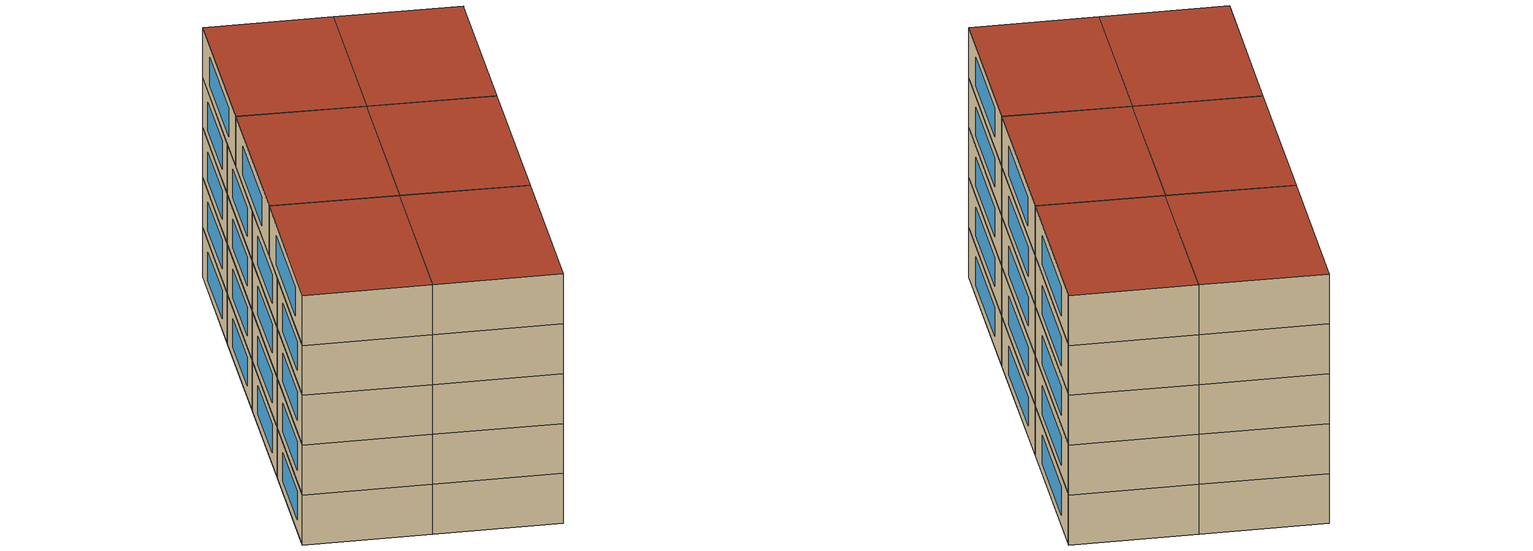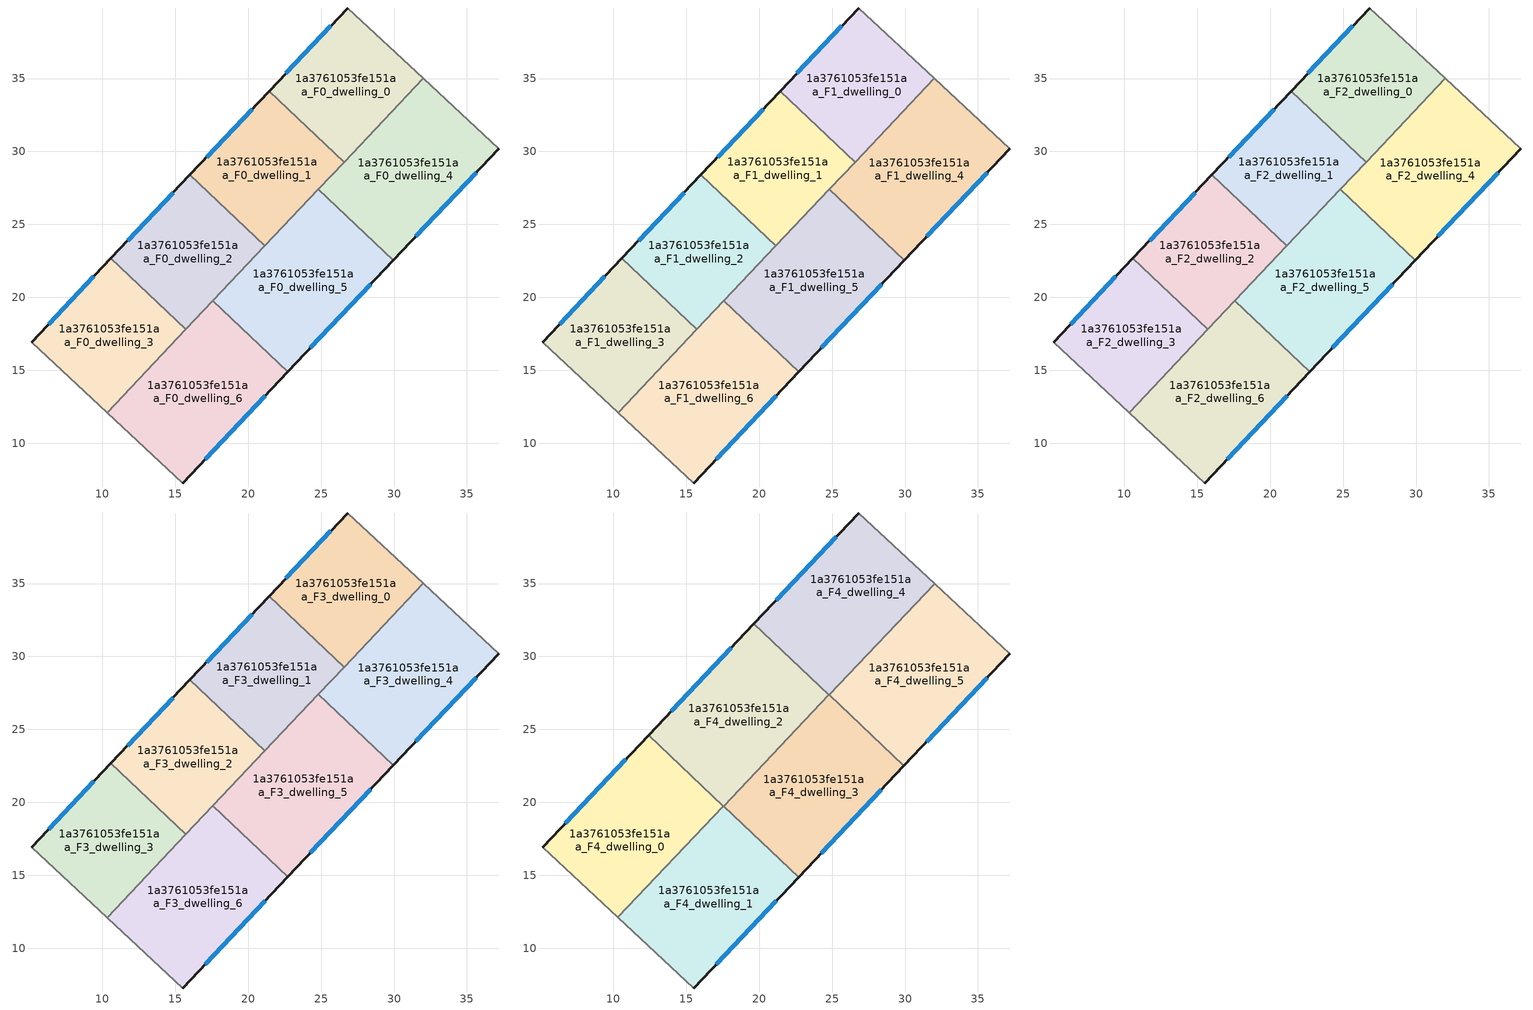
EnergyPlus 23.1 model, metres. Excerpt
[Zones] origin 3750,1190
1a3761053fe151aa_F0_dwelling_0
 floor ground (EU_floor_Construction): 32.01,35.02 26.57,29.26 21.43,34.12 26.83,39.83 z0
 wall outside (EU_wall_Construction): 26.83,39.83 21.43,34.12 z0:3
 wall adiabatic (EU_wall_Construction): 32.01,35.02 26.83,39.83 z0:3
 wall to 1a3761053fe151aa_F0_dwelling_1 (EU_wall_Construction): 21.43,34.12 26.57,29.26 z0:3
 wall to 1a3761053fe151aa_F0_dwelling_4 (EU_wall_Construction): 26.57,29.26 32.01,35.02 z0:3
 window (EU_Window_Construction): 25.68,38.61 22.59,35.35 z0.64:2.36
1a3761053fe151aa_F0_dwelling_1
 floor ground (EU_floor_Construction): 26.57,29.26 21.15,23.53 16.01,28.39 21.43,34.12 z0
 wall outside (EU_wall_Construction): 21.43,34.12 16.01,28.39 z0:3
 wall to 1a3761053fe151aa_F0_dwelling_2 (EU_wall_Construction): 16.01,28.39 21.15,23.53 z0:3
 wall to 1a3761053fe151aa_F0_dwelling_5 (EU_wall_Construction): 21.15,23.53 24.81,27.4 z0:3
 wall to 1a3761053fe151aa_F0_dwelling_4 (EU_wall_Construction): 24.81,27.4 26.57,29.26 z0:3
 window (EU_Window_Construction): 20.27,32.9 17.17,29.62 z0.64:2.36
1a3761053fe151aa_F0_dwelling_2
 floor ground (EU_floor_Construction): 21.15,23.53 15.74,17.8 10.59,22.67 16.01,28.39 z0
 wall outside (EU_wall_Construction): 16.01,28.39 10.59,22.67 z0:3
 wall to 1a3761053fe151aa_F0_dwelling_3 (EU_wall_Construction): 10.59,22.67 15.74,17.8 z0:3
 wall to 1a3761053fe151aa_F0_dwelling_6 (EU_wall_Construction): 15.74,17.8 17.58,19.76 z0:3
 wall to 1a3761053fe151aa_F0_dwelling_5 (EU_wall_Construction): 17.58,19.76 21.15,23.53 z0:3
 window (EU_Window_Construction): 14.85,27.17 11.75,23.89 z0.64:2.36
1a3761053fe151aa_F0_dwelling_3
 floor ground (EU_floor_Construction): 15.74,17.8 10.34,12.1 5.16,16.92 10.59,22.67 z0
 wall outside (EU_wall_Construction): 10.59,22.67 5.16,16.92 z0:3
 wall adiabatic (EU_wall_Construction): 5.16,16.92 10.34,12.1 z0:3
 wall to 1a3761053fe151aa_F0_dwelling_6 (EU_wall_Construction): 10.34,12.1 15.74,17.8 z0:3
 window (EU_Window_Construction): 9.43,21.43 6.32,18.15 z0.64:2.36
1a3761053fe151aa_F0_dwelling_4
 floor ground (EU_floor_Construction): 37.19,30.2 29.95,22.54 24.81,27.4 32.01,35.02 z0
 wall outside (EU_wall_Construction): 29.95,22.54 37.19,30.2 z0:3
 wall adiabatic (EU_wall_Construction): 37.19,30.2 32.01,35.02 z0:3
 wall to 1a3761053fe151aa_F0_dwelling_5 (EU_wall_Construction): 24.81,27.4 29.95,22.54 z0:3
 window (EU_Window_Construction): 31.5,24.18 35.64,28.55 z0.64:2.36
1a3761053fe151aa_F0_dwelling_5
 floor ground (EU_floor_Construction): 29.95,22.54 22.73,14.9 17.58,19.76 24.81,27.4 z0
 wall outside (EU_wall_Construction): 22.73,14.9 29.95,22.54 z0:3
 wall to 1a3761053fe151aa_F0_dwelling_6 (EU_wall_Construction): 17.58,19.76 22.73,14.9 z0:3
 window (EU_Window_Construction): 24.27,16.53 28.4,20.9 z0.64:2.36
1a3761053fe151aa_F0_dwelling_6
 floor ground (EU_floor_Construction): 22.73,14.9 15.52,7.28 10.34,12.1 17.58,19.76 z0
 wall outside (EU_wall_Construction): 15.52,7.28 22.73,14.9 z0:3
 wall adiabatic (EU_wall_Construction): 10.34,12.1 15.52,7.28 z0:3
 window (EU_Window_Construction): 17.07,8.91 21.18,13.26 z0.64:2.36
1a3761053fe151aa_F1_dwelling_0
 floor to 1a3761053fe151aa_F0_dwelling_0 (EU_floor_Construction): 32.01,35.02 26.57,29.26 21.43,34.12 26.83,39.83 z3
 wall outside (EU_wall_Construction): 26.83,39.83 21.43,34.12 z3:6
 wall adiabatic (EU_wall_Construction): 32.01,35.02 26.83,39.83 z3:6
 wall to 1a3761053fe151aa_F1_dwelling_1 (EU_wall_Construction): 21.43,34.12 26.57,29.26 z3:6
 wall to 1a3761053fe151aa_F1_dwelling_4 (EU_wall_Construction): 26.57,29.26 32.01,35.02 z3:6
 window (EU_Window_Construction): 25.68,38.61 22.59,35.35 z3.64:5.36
1a3761053fe151aa_F1_dwelling_1
 floor to 1a3761053fe151aa_F0_dwelling_1 (EU_floor_Construction): 26.57,29.26 21.15,23.53 16.01,28.39 21.43,34.12 z3
 wall outside (EU_wall_Construction): 21.43,34.12 16.01,28.39 z3:6
 wall to 1a3761053fe151aa_F1_dwelling_2 (EU_wall_Construction): 16.01,28.39 21.15,23.53 z3:6
 wall to 1a3761053fe151aa_F1_dwelling_5 (EU_wall_Construction): 21.15,23.53 24.81,27.4 z3:6
 wall to 1a3761053fe151aa_F1_dwelling_4 (EU_wall_Construction): 24.81,27.4 26.57,29.26 z3:6
 window (EU_Window_Construction): 20.27,32.9 17.17,29.62 z3.64:5.36
1a3761053fe151aa_F1_dwelling_2
 floor to 1a3761053fe151aa_F0_dwelling_2 (EU_floor_Construction): 21.15,23.53 15.74,17.8 10.59,22.67 16.01,28.39 z3
 wall outside (EU_wall_Construction): 16.01,28.39 10.59,22.67 z3:6
 wall to 1a3761053fe151aa_F1_dwelling_3 (EU_wall_Construction): 10.59,22.67 15.74,17.8 z3:6
 wall to 1a3761053fe151aa_F1_dwelling_6 (EU_wall_Construction): 15.74,17.8 17.58,19.76 z3:6
 wall to 1a3761053fe151aa_F1_dwelling_5 (EU_wall_Construction): 17.58,19.76 21.15,23.53 z3:6
 window (EU_Window_Construction): 14.85,27.17 11.75,23.89 z3.64:5.36
1a3761053fe151aa_F1_dwelling_3
 floor to 1a3761053fe151aa_F0_dwelling_3 (EU_floor_Construction): 15.74,17.8 10.34,12.1 5.16,16.92 10.59,22.67 z3
 wall outside (EU_wall_Construction): 10.59,22.67 5.16,16.92 z3:6
 wall adiabatic (EU_wall_Construction): 5.16,16.92 10.34,12.1 z3:6
 wall to 1a3761053fe151aa_F1_dwelling_6 (EU_wall_Construction): 10.34,12.1 15.74,17.8 z3:6
 window (EU_Window_Construction): 9.43,21.43 6.32,18.15 z3.64:5.36
1a3761053fe151aa_F1_dwelling_4
 floor to 1a3761053fe151aa_F0_dwelling_4 (EU_floor_Construction): 37.19,30.2 29.95,22.54 24.81,27.4 32.01,35.02 z3
 wall outside (EU_wall_Construction): 29.95,22.54 37.19,30.2 z3:6
 wall adiabatic (EU_wall_Construction): 37.19,30.2 32.01,35.02 z3:6
 wall to 1a3761053fe151aa_F1_dwelling_5 (EU_wall_Construction): 24.81,27.4 29.95,22.54 z3:6
 window (EU_Window_Construction): 31.5,24.18 35.64,28.55 z3.64:5.36
1a3761053fe151aa_F1_dwelling_5
 floor to 1a3761053fe151aa_F0_dwelling_5 (EU_floor_Construction): 29.95,22.54 22.73,14.9 17.58,19.76 24.81,27.4 z3
 wall outside (EU_wall_Construction): 22.73,14.9 29.95,22.54 z3:6
 wall to 1a3761053fe151aa_F1_dwelling_6 (EU_wall_Construction): 17.58,19.76 22.73,14.9 z3:6
 window (EU_Window_Construction): 24.27,16.53 28.4,20.9 z3.64:5.36
1a3761053fe151aa_F1_dwelling_6
 floor to 1a3761053fe151aa_F0_dwelling_6 (EU_floor_Construction): 22.73,14.9 15.52,7.28 10.34,12.1 17.58,19.76 z3
 wall outside (EU_wall_Construction): 15.52,7.28 22.73,14.9 z3:6
 wall adiabatic (EU_wall_Construction): 10.34,12.1 15.52,7.28 z3:6
 window (EU_Window_Construction): 17.07,8.91 21.18,13.26 z3.64:5.36
1a3761053fe151aa_F2_dwelling_0
 floor to 1a3761053fe151aa_F1_dwelling_0 (EU_floor_Construction): 32.01,35.02 26.57,29.26 21.43,34.12 26.83,39.83 z6
 wall outside (EU_wall_Construction): 26.83,39.83 21.43,34.12 z6:9
 wall adiabatic (EU_wall_Construction): 32.01,35.02 26.83,39.83 z6:9
 wall to 1a3761053fe151aa_F2_dwelling_1 (EU_wall_Construction): 21.43,34.12 26.57,29.26 z6:9
 wall to 1a3761053fe151aa_F2_dwelling_4 (EU_wall_Construction): 26.57,29.26 32.01,35.02 z6:9
 window (EU_Window_Construction): 25.68,38.61 22.59,35.35 z6.64:8.36
1a3761053fe151aa_F2_dwelling_1
 floor to 1a3761053fe151aa_F1_dwelling_1 (EU_floor_Construction): 26.57,29.26 21.15,23.53 16.01,28.39 21.43,34.12 z6
 wall outside (EU_wall_Construction): 21.43,34.12 16.01,28.39 z6:9
 wall to 1a3761053fe151aa_F2_dwelling_2 (EU_wall_Construction): 16.01,28.39 21.15,23.53 z6:9
 wall to 1a3761053fe151aa_F2_dwelling_5 (EU_wall_Construction): 21.15,23.53 24.81,27.4 z6:9
 wall to 1a3761053fe151aa_F2_dwelling_4 (EU_wall_Construction): 24.81,27.4 26.57,29.26 z6:9
 window (EU_Window_Construction): 20.27,32.9 17.17,29.62 z6.64:8.36
1a3761053fe151aa_F2_dwelling_2
 floor to 1a3761053fe151aa_F1_dwelling_2 (EU_floor_Construction): 21.15,23.53 15.74,17.8 10.59,22.67 16.01,28.39 z6
 wall outside (EU_wall_Construction): 16.01,28.39 10.59,22.67 z6:9
 wall to 1a3761053fe151aa_F2_dwelling_3 (EU_wall_Construction): 10.59,22.67 15.74,17.8 z6:9
 wall to 1a3761053fe151aa_F2_dwelling_6 (EU_wall_Construction): 15.74,17.8 17.58,19.76 z6:9
 wall to 1a3761053fe151aa_F2_dwelling_5 (EU_wall_Construction): 17.58,19.76 21.15,23.53 z6:9
 window (EU_Window_Construction): 14.85,27.17 11.75,23.89 z6.64:8.36
1a3761053fe151aa_F2_dwelling_3
 floor to 1a3761053fe151aa_F1_dwelling_3 (EU_floor_Construction): 15.74,17.8 10.34,12.1 5.16,16.92 10.59,22.67 z6
 wall outside (EU_wall_Construction): 10.59,22.67 5.16,16.92 z6:9
 wall adiabatic (EU_wall_Construction): 5.16,16.92 10.34,12.1 z6:9
 wall to 1a3761053fe151aa_F2_dwelling_6 (EU_wall_Construction): 10.34,12.1 15.74,17.8 z6:9
 window (EU_Window_Construction): 9.43,21.43 6.32,18.15 z6.64:8.36
1a3761053fe151aa_F2_dwelling_4
 floor to 1a3761053fe151aa_F1_dwelling_4 (EU_floor_Construction): 37.19,30.2 29.95,22.54 24.81,27.4 32.01,35.02 z6
 wall outside (EU_wall_Construction): 29.95,22.54 37.19,30.2 z6:9
 wall adiabatic (EU_wall_Construction): 37.19,30.2 32.01,35.02 z6:9
 wall to 1a3761053fe151aa_F2_dwelling_5 (EU_wall_Construction): 24.81,27.4 29.95,22.54 z6:9
 window (EU_Window_Construction): 31.5,24.18 35.64,28.55 z6.64:8.36
1a3761053fe151aa_F2_dwelling_5
 floor to 1a3761053fe151aa_F1_dwelling_5 (EU_floor_Construction): 29.95,22.54 22.73,14.9 17.58,19.76 24.81,27.4 z6
 wall outside (EU_wall_Construction): 22.73,14.9 29.95,22.54 z6:9
 wall to 1a3761053fe151aa_F2_dwelling_6 (EU_wall_Construction): 17.58,19.76 22.73,14.9 z6:9
 window (EU_Window_Construction): 24.27,16.53 28.4,20.9 z6.64:8.36
1a3761053fe151aa_F2_dwelling_6
 floor to 1a3761053fe151aa_F1_dwelling_6 (EU_floor_Construction): 22.73,14.9 15.52,7.28 10.34,12.1 17.58,19.76 z6
 wall outside (EU_wall_Construction): 15.52,7.28 22.73,14.9 z6:9
 wall adiabatic (EU_wall_Construction): 10.34,12.1 15.52,7.28 z6:9
 window (EU_Window_Construction): 17.07,8.91 21.18,13.26 z6.64:8.36
1a3761053fe151aa_F3_dwelling_0
 floor to 1a3761053fe151aa_F2_dwelling_0 (EU_floor_Construction): 32.01,35.02 26.57,29.26 21.43,34.12 26.83,39.83 z9
 wall outside (EU_wall_Construction): 26.83,39.83 21.43,34.12 z9:12
 wall adiabatic (EU_wall_Construction): 32.01,35.02 26.83,39.83 z9:12
 wall to 1a3761053fe151aa_F3_dwelling_1 (EU_wall_Construction): 21.43,34.12 26.57,29.26 z9:12
 wall to 1a3761053fe151aa_F3_dwelling_4 (EU_wall_Construction): 26.57,29.26 32.01,35.02 z9:12
 window (EU_Window_Construction): 25.68,38.61 22.59,35.35 z9.64:11.36
 ceiling adiabatic (EU_roof_Construction): 26.57,29.26 32.01,35.02 26.83,39.83 21.43,34.12 z12
1a3761053fe151aa_F3_dwelling_1
 floor to 1a3761053fe151aa_F2_dwelling_1 (EU_floor_Construction): 26.57,29.26 21.15,23.53 16.01,28.39 21.43,34.12 z9
 wall outside (EU_wall_Construction): 21.43,34.12 16.01,28.39 z9:12
 wall to 1a3761053fe151aa_F3_dwelling_2 (EU_wall_Construction): 16.01,28.39 21.15,23.53 z9:12
 wall to 1a3761053fe151aa_F3_dwelling_5 (EU_wall_Construction): 21.15,23.53 24.81,27.4 z9:12
 wall to 1a3761053fe151aa_F3_dwelling_4 (EU_wall_Construction): 24.81,27.4 26.57,29.26 z9:12
 window (EU_Window_Construction): 20.27,32.9 17.17,29.62 z9.64:11.36
 ceiling adiabatic (EU_roof_Construction): 21.15,23.53 24.79,27.38 19.65,32.24 16.01,28.39 z12
1a3761053fe151aa_F3_dwelling_2
 floor to 1a3761053fe151aa_F2_dwelling_2 (EU_floor_Construction): 21.15,23.53 15.74,17.8 10.59,22.67 16.01,28.39 z9
 wall outside (EU_wall_Construction): 16.01,28.39 10.59,22.67 z9:12
 wall to 1a3761053fe151aa_F3_dwelling_3 (EU_wall_Construction): 10.59,22.67 15.74,17.8 z9:12
 wall to 1a3761053fe151aa_F3_dwelling_6 (EU_wall_Construction): 15.74,17.8 17.58,19.76 z9:12
 wall to 1a3761053fe151aa_F3_dwelling_5 (EU_wall_Construction): 17.58,19.76 21.15,23.53 z9:12
 window (EU_Window_Construction): 14.85,27.17 11.75,23.89 z9.64:11.36
 ceiling adiabatic (EU_roof_Construction): 17.56,19.74 21.15,23.53 16.01,28.39 12.42,24.6 z12
1a3761053fe151aa_F3_dwelling_3
 floor to 1a3761053fe151aa_F2_dwelling_3 (EU_floor_Construction): 15.74,17.8 10.34,12.1 5.16,16.92 10.59,22.67 z9
 wall outside (EU_wall_Construction): 10.59,22.67 5.16,16.92 z9:12
 wall adiabatic (EU_wall_Construction): 5.16,16.92 10.34,12.1 z9:12
 wall to 1a3761053fe151aa_F3_dwelling_6 (EU_wall_Construction): 10.34,12.1 15.74,17.8 z9:12
 window (EU_Window_Construction): 9.43,21.43 6.32,18.15 z9.64:11.36
1a3761053fe151aa_F3_dwelling_4
 floor to 1a3761053fe151aa_F2_dwelling_4 (EU_floor_Construction): 37.19,30.2 29.95,22.54 24.81,27.4 32.01,35.02 z9
 wall outside (EU_wall_Construction): 29.95,22.54 37.19,30.2 z9:12
 wall adiabatic (EU_wall_Construction): 37.19,30.2 32.01,35.02 z9:12
 wall to 1a3761053fe151aa_F3_dwelling_5 (EU_wall_Construction): 24.81,27.4 29.95,22.54 z9:12
 window (EU_Window_Construction): 31.5,24.18 35.64,28.55 z9.64:11.36
1a3761053fe151aa_F3_dwelling_5
 floor to 1a3761053fe151aa_F2_dwelling_5 (EU_floor_Construction): 29.95,22.54 22.73,14.9 17.58,19.76 24.81,27.4 z9
 wall outside (EU_wall_Construction): 22.73,14.9 29.95,22.54 z9:12
 wall to 1a3761053fe151aa_F3_dwelling_6 (EU_wall_Construction): 17.58,19.76 22.73,14.9 z9:12
 window (EU_Window_Construction): 24.27,16.53 28.4,20.9 z9.64:11.36
1a3761053fe151aa_F3_dwelling_6
 floor to 1a3761053fe151aa_F2_dwelling_6 (EU_floor_Construction): 22.73,14.9 15.52,7.28 10.34,12.1 17.58,19.76 z9
 wall outside (EU_wall_Construction): 15.52,7.28 22.73,14.9 z9:12
 wall adiabatic (EU_wall_Construction): 10.34,12.1 15.52,7.28 z9:12
 window (EU_Window_Construction): 17.07,8.91 21.18,13.26 z9.64:11.36
 ceiling adiabatic (EU_roof_Construction): 15.52,7.28 22.73,14.9 22.71,14.87 17.56,19.74 10.34,12.1 z12
1a3761053fe151aa_F4_dwelling_0
 floor to 1a3761053fe151aa_F3_dwelling_3 (EU_floor_Construction): 15.72,17.82 10.33,12.11 5.16,16.92 10.59,22.67 z12
 floor to 1a3761053fe151aa_F3_dwelling_2 (EU_floor_Construction): 17.55,19.75 15.72,17.82 10.59,22.67 12.42,24.6 z12
 wall outside (EU_wall_Construction): 12.42,24.6 5.16,16.92 z12:15
 wall to 1a3761053fe151aa_F4_dwelling_1 (EU_wall_Construction): 10.33,12.11 17.55,19.75 z12:15
 wall adiabatic (EU_wall_Construction): 5.16,16.92 10.33,12.11 z12:15
 wall to 1a3761053fe151aa_F4_dwelling_2 (EU_wall_Construction): 17.55,19.75 12.42,24.6 z12:15
 window (EU_Window_Construction): 10.86,22.95 6.71,18.56 z12.64:14.36
 roof outside (EU_roof_Construction): 10.33,12.11 17.55,19.75 12.42,24.6 5.16,16.92 z15
1a3761053fe151aa_F4_dwelling_1
 floor adiabatic (EU_floor_Construction): 22.71,14.87 15.52,7.28 10.34,12.1 17.56,19.74 z12
 floor to 1a3761053fe151aa_F3_dwelling_3 (EU_floor_Construction): 15.74,17.8 10.34,12.1 10.33,12.11 15.72,17.82 z12
 floor to 1a3761053fe151aa_F3_dwelling_2 (EU_floor_Construction): 17.56,19.74 15.74,17.8 15.72,17.82 17.55,19.75 z12
 wall outside (EU_wall_Construction): 15.52,7.28 22.71,14.87 z12:15
 wall adiabatic (EU_wall_Construction): 10.33,12.11 15.52,7.28 z12:15
 wall to 1a3761053fe151aa_F4_dwelling_3 (EU_wall_Construction): 22.71,14.87 17.56,19.74 z12:15
 wall to 1a3761053fe151aa_F4_dwelling_2 (EU_wall_Construction): 17.56,19.74 17.55,19.75 z12:15
 window (EU_Window_Construction): 17.06,8.9 21.17,13.25 z12.64:14.36
 roof outside (EU_roof_Construction): 15.52,7.28 22.71,14.87 17.55,19.75 10.33,12.11 z15
1a3761053fe151aa_F4_dwelling_2
 floor adiabatic (EU_floor_Construction): 24.79,27.38 17.56,19.74 12.42,24.6 19.65,32.24 z12
 wall outside (EU_wall_Construction): 19.65,32.24 12.42,24.6 z12:15
 wall to 1a3761053fe151aa_F4_dwelling_3 (EU_wall_Construction): 17.56,19.74 24.79,27.38 z12:15
 wall to 1a3761053fe151aa_F4_dwelling_4 (EU_wall_Construction): 24.79,27.38 19.65,32.24 z12:15
 window (EU_Window_Construction): 18.1,30.6 13.97,26.23 z12.64:14.36
 roof outside (EU_roof_Construction): 17.56,19.74 24.79,27.38 19.65,32.24 12.42,24.6 z15
1a3761053fe151aa_F4_dwelling_3
 floor to 1a3761053fe151aa_F3_dwelling_5 (EU_floor_Construction): 29.93,22.51 22.73,14.9 17.58,19.76 24.79,27.37 z12
 floor to 1a3761053fe151aa_F3_dwelling_6 (EU_floor_Construction): 22.73,14.9 22.71,14.87 17.56,19.74 17.58,19.76 z12
 wall outside (EU_wall_Construction): 22.71,14.87 29.93,22.51 z12:15
 wall to 1a3761053fe151aa_F4_dwelling_5 (EU_wall_Construction): 29.93,22.51 24.8,27.36 z12:15
 wall to 1a3761053fe151aa_F4_dwelling_4 (EU_wall_Construction): 24.8,27.36 24.79,27.38 z12:15
 window (EU_Window_Construction): 24.25,16.51 28.38,20.88 z12.64:14.36
 roof outside (EU_roof_Construction): 22.71,14.87 29.93,22.51 24.79,27.38 17.56,19.74 z15
1a3761053fe151aa_F4_dwelling_4
 floor to 1a3761053fe151aa_F3_dwelling_1 (EU_floor_Construction): 26.57,29.26 24.79,27.38 19.65,32.24 21.43,34.12 z12
 floor to 1a3761053fe151aa_F3_dwelling_4 (EU_floor_Construction): 32.03,35 24.82,27.38 24.81,27.4 32.01,35.02 z12
 floor adiabatic (EU_floor_Construction): 32.01,35.02 24.81,27.4 24.82,27.38 24.8,27.36 24.79,27.38 26.57,29.26 21.43,34.12 26.83,39.83 z12
 wall outside (EU_wall_Construction): 26.83,39.83 19.65,32.24 z12:15
 wall adiabatic (EU_wall_Construction): 32.03,35 26.83,39.83 z12:15
 wall to 1a3761053fe151aa_F4_dwelling_5 (EU_wall_Construction): 24.8,27.36 32.03,35 z12:15
 window (EU_Window_Construction): 25.29,38.21 21.18,33.86 z12.64:14.36
 roof outside (EU_roof_Construction): 24.8,27.36 32.03,35 26.83,39.83 19.65,32.24 z15
1a3761053fe151aa_F4_dwelling_5
 floor to 1a3761053fe151aa_F3_dwelling_4 (EU_floor_Construction): 37.19,30.2 29.95,22.54 24.82,27.38 32.03,35 z12
 floor to 1a3761053fe151aa_F3_dwelling_5 (EU_floor_Construction): 29.95,22.54 29.93,22.51 24.8,27.36 24.82,27.38 z12
 wall outside (EU_wall_Construction): 29.93,22.51 37.19,30.2 z12:15
 wall adiabatic (EU_wall_Construction): 37.19,30.2 32.03,35 z12:15
 window (EU_Window_Construction): 31.48,24.16 35.64,28.55 z12.64:14.36
 roof outside (EU_roof_Construction): 29.93,22.51 37.19,30.2 32.03,35 24.8,27.36 z15
shading: 5.19,16.96 15.52,7.28 / 37.15,30.16 26.83,39.83 z0:15
[Building]
EU S2 Campaign: North Axis=0; Terrain=City; Solar Distribution=FullExterior
[Site:Location]
Yerevan-Zvartnots.Intl.AP: Latitude=40.15; Longitude=44.383; Time Zone=4; Elevation=854
[SizingPeriod:WeatherFileDays]
AnnualSizingPeriod: Begin Month=1; Begin Day of Month=1; End Month=12; End Day of Month=31; Day of Week for Start Day=Monday; Use Weather File Daylight Saving Period=No; Use Weather File Rain and Snow Indicators=No
[MATERIAL]
EU_InternalMass_Material: Roughness=MediumRough; Thickness=0.1; Conductivity=1; Density=1800; Specific Heat=900; Thermal Absorptance=0.9; Solar Absorptance=0.7; Visible Absorptance=0.7
[MATERIAL:NOMASS] Roughness=MediumRough; Thermal Absorptance=0.9; Solar Absorptance=0.7; Visible Absorptance=0.7
Name | Thermal Resistance
EU_wall_NoMass | 1.05043
EU_roof_NoMass | 1.45357
EU_floor_NoMass | 0.478065
[WINDOWMATERIAL:SIMPLEGLAZINGSYSTEM]
EU_Window_SimpleGlazing: UFactor=2.5566; Solar Heat Gain Coefficient=0.75; Visible Transmittance=0.75
[CONSTRUCTION]
EU_wall_Construction: EU_wall_NoMass
EU_roof_Construction: EU_roof_NoMass
EU_floor_Construction: EU_floor_NoMass
EU_Window_Construction: EU_Window_SimpleGlazing
EU_InternalMass_Construction: EU_InternalMass_Material
[ZONE] Type=1; Multiplier=1; Ceiling Height=autocalculate; Floor Area=autocalculate; Part of Total Floor Area=Yes
Name | Volume
1a3761053fe151aa_F0_dwelling_0; 1a3761053fe151aa_F1_dwelling_0; 1a3761053fe151aa_F2_dwelling_0; 1a3761053fe151aa_F3_dwelling_0 | 167.397
1a3761053fe151aa_F4_dwelling_0 | 223.209
1a3761053fe151aa_F0_dwelling_1; 1a3761053fe151aa_F1_dwelling_1; 1a3761053fe151aa_F2_dwelling_1; 1a3761053fe151aa_F3_dwelling_1 | 167.399
1a3761053fe151aa_F4_dwelling_1 | 223.212
1a3761053fe151aa_F0_dwelling_2; 1a3761053fe151aa_F1_dwelling_2; 1a3761053fe151aa_F2_dwelling_2; 1a3761053fe151aa_F3_dwelling_2 | 167.418
1a3761053fe151aa_F4_dwelling_2 | 223.19
1a3761053fe151aa_F0_dwelling_3; 1a3761053fe151aa_F1_dwelling_3; 1a3761053fe151aa_F2_dwelling_3; 1a3761053fe151aa_F3_dwelling_3 | 167.394
1a3761053fe151aa_F4_dwelling_3; 1a3761053fe151aa_F0_dwelling_5; 1a3761053fe151aa_F1_dwelling_5; 1a3761053fe151aa_F2_dwelling_5; 1a3761053fe151aa_F3_dwelling_5 | 223.191
1a3761053fe151aa_F0_dwelling_4; 1a3761053fe151aa_F1_dwelling_4; 1a3761053fe151aa_F2_dwelling_4; 1a3761053fe151aa_F3_dwelling_4 | 223.174
1a3761053fe151aa_F4_dwelling_4 | 223.211
1a3761053fe151aa_F4_dwelling_5 | 223.175
1a3761053fe151aa_F0_dwelling_6; 1a3761053fe151aa_F1_dwelling_6; 1a3761053fe151aa_F2_dwelling_6; 1a3761053fe151aa_F3_dwelling_6 | 223.213
[INTERNALMASS] Construction=EU_InternalMass_Construction
Name | Zone or ZoneList | Surface Area
1a3761053fe151aa_F0_dwelling_0_EU_InternalMass | 1a3761053fe151aa_F0_dwelling_0 | 55.799
1a3761053fe151aa_F0_dwelling_1_EU_InternalMass | 1a3761053fe151aa_F0_dwelling_1 | 55.7997
1a3761053fe151aa_F0_dwelling_2_EU_InternalMass | 1a3761053fe151aa_F0_dwelling_2 | 55.806
1a3761053fe151aa_F0_dwelling_3_EU_InternalMass | 1a3761053fe151aa_F0_dwelling_3 | 55.7979
1a3761053fe151aa_F0_dwelling_4_EU_InternalMass | 1a3761053fe151aa_F0_dwelling_4 | 74.3914
1a3761053fe151aa_F0_dwelling_5_EU_InternalMass | 1a3761053fe151aa_F0_dwelling_5 | 74.3969
1a3761053fe151aa_F0_dwelling_6_EU_InternalMass | 1a3761053fe151aa_F0_dwelling_6 | 74.4043
1a3761053fe151aa_F1_dwelling_0_EU_InternalMass | 1a3761053fe151aa_F1_dwelling_0 | 55.799
1a3761053fe151aa_F1_dwelling_1_EU_InternalMass | 1a3761053fe151aa_F1_dwelling_1 | 55.7997
1a3761053fe151aa_F1_dwelling_2_EU_InternalMass | 1a3761053fe151aa_F1_dwelling_2 | 55.806
1a3761053fe151aa_F1_dwelling_3_EU_InternalMass | 1a3761053fe151aa_F1_dwelling_3 | 55.7979
1a3761053fe151aa_F1_dwelling_4_EU_InternalMass | 1a3761053fe151aa_F1_dwelling_4 | 74.3914
1a3761053fe151aa_F1_dwelling_5_EU_InternalMass | 1a3761053fe151aa_F1_dwelling_5 | 74.3969
1a3761053fe151aa_F1_dwelling_6_EU_InternalMass | 1a3761053fe151aa_F1_dwelling_6 | 74.4043
1a3761053fe151aa_F2_dwelling_0_EU_InternalMass | 1a3761053fe151aa_F2_dwelling_0 | 55.799
1a3761053fe151aa_F2_dwelling_1_EU_InternalMass | 1a3761053fe151aa_F2_dwelling_1 | 55.7997
1a3761053fe151aa_F2_dwelling_2_EU_InternalMass | 1a3761053fe151aa_F2_dwelling_2 | 55.806
1a3761053fe151aa_F2_dwelling_3_EU_InternalMass | 1a3761053fe151aa_F2_dwelling_3 | 55.7979
1a3761053fe151aa_F2_dwelling_4_EU_InternalMass | 1a3761053fe151aa_F2_dwelling_4 | 74.3914
1a3761053fe151aa_F2_dwelling_5_EU_InternalMass | 1a3761053fe151aa_F2_dwelling_5 | 74.3969
1a3761053fe151aa_F2_dwelling_6_EU_InternalMass | 1a3761053fe151aa_F2_dwelling_6 | 74.4043
1a3761053fe151aa_F3_dwelling_0_EU_InternalMass | 1a3761053fe151aa_F3_dwelling_0 | 55.799
1a3761053fe151aa_F3_dwelling_1_EU_InternalMass | 1a3761053fe151aa_F3_dwelling_1 | 55.7997
1a3761053fe151aa_F3_dwelling_2_EU_InternalMass | 1a3761053fe151aa_F3_dwelling_2 | 55.806
1a3761053fe151aa_F3_dwelling_3_EU_InternalMass | 1a3761053fe151aa_F3_dwelling_3 | 55.7979
1a3761053fe151aa_F3_dwelling_4_EU_InternalMass | 1a3761053fe151aa_F3_dwelling_4 | 74.3914
1a3761053fe151aa_F3_dwelling_5_EU_InternalMass | 1a3761053fe151aa_F3_dwelling_5 | 74.3969
1a3761053fe151aa_F3_dwelling_6_EU_InternalMass | 1a3761053fe151aa_F3_dwelling_6 | 74.4043
1a3761053fe151aa_F4_dwelling_0_EU_InternalMass | 1a3761053fe151aa_F4_dwelling_0 | 74.4029
1a3761053fe151aa_F4_dwelling_1_EU_InternalMass | 1a3761053fe151aa_F4_dwelling_1 | 74.4041
1a3761053fe151aa_F4_dwelling_2_EU_InternalMass | 1a3761053fe151aa_F4_dwelling_2 | 74.3966
1a3761053fe151aa_F4_dwelling_3_EU_InternalMass | 1a3761053fe151aa_F4_dwelling_3 | 74.3969
1a3761053fe151aa_F4_dwelling_4_EU_InternalMass | 1a3761053fe151aa_F4_dwelling_4 | 74.4038
1a3761053fe151aa_F4_dwelling_5_EU_InternalMass | 1a3761053fe151aa_F4_dwelling_5 | 74.3917
[OTHEREQUIPMENT] Fuel Type=Electricity; Design Level Calculation Method=Watts/Area; Power per Zone Floor Area=1; Fraction Latent=0; Fraction Radiant=0; Fraction Lost=0; Carbon Dioxide Generation Rate=0; EndUse Subcategory=EU_Step8_InternalGains
Name | Zone or ZoneList or Space or SpaceList | Schedule
EU_Step8_InternalGain_1a3761053fe151aa_F0_dwelling_0_f000 | 1a3761053fe151aa_F0_dwelling_0 | EU_Step8_GainSchedule_1a3761053fe151aa_F0_dwelling_0_f000
EU_Step8_InternalGain_1a3761053fe151aa_F0_dwelling_1_f000 | 1a3761053fe151aa_F0_dwelling_1 | EU_Step8_GainSchedule_1a3761053fe151aa_F0_dwelling_1_f000
EU_Step8_InternalGain_1a3761053fe151aa_F0_dwelling_2_f000 | 1a3761053fe151aa_F0_dwelling_2 | EU_Step8_GainSchedule_1a3761053fe151aa_F0_dwelling_2_f000
EU_Step8_InternalGain_1a3761053fe151aa_F0_dwelling_3_f000 | 1a3761053fe151aa_F0_dwelling_3 | EU_Step8_GainSchedule_1a3761053fe151aa_F0_dwelling_3_f000
EU_Step8_InternalGain_1a3761053fe151aa_F0_dwelling_4_f000 | 1a3761053fe151aa_F0_dwelling_4 | EU_Step8_GainSchedule_1a3761053fe151aa_F0_dwelling_4_f000
EU_Step8_InternalGain_1a3761053fe151aa_F0_dwelling_5_f000 | 1a3761053fe151aa_F0_dwelling_5 | EU_Step8_GainSchedule_1a3761053fe151aa_F0_dwelling_5_f000
EU_Step8_InternalGain_1a3761053fe151aa_F0_dwelling_6_f000 | 1a3761053fe151aa_F0_dwelling_6 | EU_Step8_GainSchedule_1a3761053fe151aa_F0_dwelling_6_f000
EU_Step8_InternalGain_1a3761053fe151aa_F1_dwelling_0_f000 | 1a3761053fe151aa_F1_dwelling_0 | EU_Step8_GainSchedule_1a3761053fe151aa_F1_dwelling_0_f000
EU_Step8_InternalGain_1a3761053fe151aa_F1_dwelling_1_f000 | 1a3761053fe151aa_F1_dwelling_1 | EU_Step8_GainSchedule_1a3761053fe151aa_F1_dwelling_1_f000
EU_Step8_InternalGain_1a3761053fe151aa_F1_dwelling_2_f000 | 1a3761053fe151aa_F1_dwelling_2 | EU_Step8_GainSchedule_1a3761053fe151aa_F1_dwelling_2_f000
EU_Step8_InternalGain_1a3761053fe151aa_F1_dwelling_3_f000 | 1a3761053fe151aa_F1_dwelling_3 | EU_Step8_GainSchedule_1a3761053fe151aa_F1_dwelling_3_f000
EU_Step8_InternalGain_1a3761053fe151aa_F1_dwelling_4_f000 | 1a3761053fe151aa_F1_dwelling_4 | EU_Step8_GainSchedule_1a3761053fe151aa_F1_dwelling_4_f000
EU_Step8_InternalGain_1a3761053fe151aa_F1_dwelling_5_f000 | 1a3761053fe151aa_F1_dwelling_5 | EU_Step8_GainSchedule_1a3761053fe151aa_F1_dwelling_5_f000
EU_Step8_InternalGain_1a3761053fe151aa_F1_dwelling_6_f000 | 1a3761053fe151aa_F1_dwelling_6 | EU_Step8_GainSchedule_1a3761053fe151aa_F1_dwelling_6_f000
EU_Step8_InternalGain_1a3761053fe151aa_F2_dwelling_0_f000 | 1a3761053fe151aa_F2_dwelling_0 | EU_Step8_GainSchedule_1a3761053fe151aa_F2_dwelling_0_f000
EU_Step8_InternalGain_1a3761053fe151aa_F2_dwelling_1_f000 | 1a3761053fe151aa_F2_dwelling_1 | EU_Step8_GainSchedule_1a3761053fe151aa_F2_dwelling_1_f000
EU_Step8_InternalGain_1a3761053fe151aa_F2_dwelling_2_f000 | 1a3761053fe151aa_F2_dwelling_2 | EU_Step8_GainSchedule_1a3761053fe151aa_F2_dwelling_2_f000
EU_Step8_InternalGain_1a3761053fe151aa_F2_dwelling_3_f000 | 1a3761053fe151aa_F2_dwelling_3 | EU_Step8_GainSchedule_1a3761053fe151aa_F2_dwelling_3_f000
EU_Step8_InternalGain_1a3761053fe151aa_F2_dwelling_4_f000 | 1a3761053fe151aa_F2_dwelling_4 | EU_Step8_GainSchedule_1a3761053fe151aa_F2_dwelling_4_f000
EU_Step8_InternalGain_1a3761053fe151aa_F2_dwelling_5_f000 | 1a3761053fe151aa_F2_dwelling_5 | EU_Step8_GainSchedule_1a3761053fe151aa_F2_dwelling_5_f000
EU_Step8_InternalGain_1a3761053fe151aa_F2_dwelling_6_f000 | 1a3761053fe151aa_F2_dwelling_6 | EU_Step8_GainSchedule_1a3761053fe151aa_F2_dwelling_6_f000
EU_Step8_InternalGain_1a3761053fe151aa_F3_dwelling_0_f000 | 1a3761053fe151aa_F3_dwelling_0 | EU_Step8_GainSchedule_1a3761053fe151aa_F3_dwelling_0_f000
EU_Step8_InternalGain_1a3761053fe151aa_F3_dwelling_1_f000 | 1a3761053fe151aa_F3_dwelling_1 | EU_Step8_GainSchedule_1a3761053fe151aa_F3_dwelling_1_f000
EU_Step8_InternalGain_1a3761053fe151aa_F3_dwelling_2_f000 | 1a3761053fe151aa_F3_dwelling_2 | EU_Step8_GainSchedule_1a3761053fe151aa_F3_dwelling_2_f000
EU_Step8_InternalGain_1a3761053fe151aa_F3_dwelling_3_f000 | 1a3761053fe151aa_F3_dwelling_3 | EU_Step8_GainSchedule_1a3761053fe151aa_F3_dwelling_3_f000
EU_Step8_InternalGain_1a3761053fe151aa_F3_dwelling_4_f000 | 1a3761053fe151aa_F3_dwelling_4 | EU_Step8_GainSchedule_1a3761053fe151aa_F3_dwelling_4_f000
EU_Step8_InternalGain_1a3761053fe151aa_F3_dwelling_5_f000 | 1a3761053fe151aa_F3_dwelling_5 | EU_Step8_GainSchedule_1a3761053fe151aa_F3_dwelling_5_f000
EU_Step8_InternalGain_1a3761053fe151aa_F3_dwelling_6_f000 | 1a3761053fe151aa_F3_dwelling_6 | EU_Step8_GainSchedule_1a3761053fe151aa_F3_dwelling_6_f000
EU_Step8_InternalGain_1a3761053fe151aa_F4_dwelling_0_f000 | 1a3761053fe151aa_F4_dwelling_0 | EU_Step8_GainSchedule_1a3761053fe151aa_F4_dwelling_0_f000
EU_Step8_InternalGain_1a3761053fe151aa_F4_dwelling_1_f000 | 1a3761053fe151aa_F4_dwelling_1 | EU_Step8_GainSchedule_1a3761053fe151aa_F4_dwelling_1_f000
EU_Step8_InternalGain_1a3761053fe151aa_F4_dwelling_2_f000 | 1a3761053fe151aa_F4_dwelling_2 | EU_Step8_GainSchedule_1a3761053fe151aa_F4_dwelling_2_f000
EU_Step8_InternalGain_1a3761053fe151aa_F4_dwelling_3_f000 | 1a3761053fe151aa_F4_dwelling_3 | EU_Step8_GainSchedule_1a3761053fe151aa_F4_dwelling_3_f000
EU_Step8_InternalGain_1a3761053fe151aa_F4_dwelling_4_f000 | 1a3761053fe151aa_F4_dwelling_4 | EU_Step8_GainSchedule_1a3761053fe151aa_F4_dwelling_4_f000
EU_Step8_InternalGain_1a3761053fe151aa_F4_dwelling_5_f000 | 1a3761053fe151aa_F4_dwelling_5 | EU_Step8_GainSchedule_1a3761053fe151aa_F4_dwelling_5_f000
[ZONEVENTILATION:DESIGNFLOWRATE] Schedule=EU_AlwaysOn; Design Flow Rate Calculation Method=AirChanges/Hour; Air Changes per Hour=0.557805; Ventilation Type=Natural; Fan Pressure Rise=0; Fan Total Efficiency=1; Constant Term Coefficient=1; Temperature Term Coefficient=0; Velocity Term Coefficient=0; Velocity Squared Term Coefficient=0; Minimum Indoor Temperature=-100; Maximum Indoor Temperature=100; Delta Temperature=-100; Minimum Outdoor Temperature=-100; Maximum Outdoor Temperature=100; Maximum Wind Speed=40
Name | Zone or ZoneList or Space or SpaceList
EU_ConstantAir_1a3761053fe151aa_F0_dwelling_0 | 1a3761053fe151aa_F0_dwelling_0
EU_ConstantAir_1a3761053fe151aa_F0_dwelling_1 | 1a3761053fe151aa_F0_dwelling_1
EU_ConstantAir_1a3761053fe151aa_F0_dwelling_2 | 1a3761053fe151aa_F0_dwelling_2
EU_ConstantAir_1a3761053fe151aa_F0_dwelling_3 | 1a3761053fe151aa_F0_dwelling_3
EU_ConstantAir_1a3761053fe151aa_F0_dwelling_4 | 1a3761053fe151aa_F0_dwelling_4
EU_ConstantAir_1a3761053fe151aa_F0_dwelling_5 | 1a3761053fe151aa_F0_dwelling_5
EU_ConstantAir_1a3761053fe151aa_F0_dwelling_6 | 1a3761053fe151aa_F0_dwelling_6
EU_ConstantAir_1a3761053fe151aa_F1_dwelling_0 | 1a3761053fe151aa_F1_dwelling_0
EU_ConstantAir_1a3761053fe151aa_F1_dwelling_1 | 1a3761053fe151aa_F1_dwelling_1
EU_ConstantAir_1a3761053fe151aa_F1_dwelling_2 | 1a3761053fe151aa_F1_dwelling_2
EU_ConstantAir_1a3761053fe151aa_F1_dwelling_3 | 1a3761053fe151aa_F1_dwelling_3
EU_ConstantAir_1a3761053fe151aa_F1_dwelling_4 | 1a3761053fe151aa_F1_dwelling_4
EU_ConstantAir_1a3761053fe151aa_F1_dwelling_5 | 1a3761053fe151aa_F1_dwelling_5
EU_ConstantAir_1a3761053fe151aa_F1_dwelling_6 | 1a3761053fe151aa_F1_dwelling_6
EU_ConstantAir_1a3761053fe151aa_F2_dwelling_0 | 1a3761053fe151aa_F2_dwelling_0
EU_ConstantAir_1a3761053fe151aa_F2_dwelling_1 | 1a3761053fe151aa_F2_dwelling_1
EU_ConstantAir_1a3761053fe151aa_F2_dwelling_2 | 1a3761053fe151aa_F2_dwelling_2
EU_ConstantAir_1a3761053fe151aa_F2_dwelling_3 | 1a3761053fe151aa_F2_dwelling_3
EU_ConstantAir_1a3761053fe151aa_F2_dwelling_4 | 1a3761053fe151aa_F2_dwelling_4
EU_ConstantAir_1a3761053fe151aa_F2_dwelling_5 | 1a3761053fe151aa_F2_dwelling_5
EU_ConstantAir_1a3761053fe151aa_F2_dwelling_6 | 1a3761053fe151aa_F2_dwelling_6
EU_ConstantAir_1a3761053fe151aa_F3_dwelling_0 | 1a3761053fe151aa_F3_dwelling_0
EU_ConstantAir_1a3761053fe151aa_F3_dwelling_1 | 1a3761053fe151aa_F3_dwelling_1
EU_ConstantAir_1a3761053fe151aa_F3_dwelling_2 | 1a3761053fe151aa_F3_dwelling_2
EU_ConstantAir_1a3761053fe151aa_F3_dwelling_3 | 1a3761053fe151aa_F3_dwelling_3
EU_ConstantAir_1a3761053fe151aa_F3_dwelling_4 | 1a3761053fe151aa_F3_dwelling_4
EU_ConstantAir_1a3761053fe151aa_F3_dwelling_5 | 1a3761053fe151aa_F3_dwelling_5
EU_ConstantAir_1a3761053fe151aa_F3_dwelling_6 | 1a3761053fe151aa_F3_dwelling_6
EU_ConstantAir_1a3761053fe151aa_F4_dwelling_0 | 1a3761053fe151aa_F4_dwelling_0
EU_ConstantAir_1a3761053fe151aa_F4_dwelling_1 | 1a3761053fe151aa_F4_dwelling_1
EU_ConstantAir_1a3761053fe151aa_F4_dwelling_2 | 1a3761053fe151aa_F4_dwelling_2
EU_ConstantAir_1a3761053fe151aa_F4_dwelling_3 | 1a3761053fe151aa_F4_dwelling_3
EU_ConstantAir_1a3761053fe151aa_F4_dwelling_4 | 1a3761053fe151aa_F4_dwelling_4
EU_ConstantAir_1a3761053fe151aa_F4_dwelling_5 | 1a3761053fe151aa_F4_dwelling_5
[HVACTEMPLATE:THERMOSTAT] Constant Heating Setpoint=20; Constant Cooling Setpoint=50
EU_HeatOnly_1a3761053fe151aa_F0_dwelling_0; EU_HeatOnly_1a3761053fe151aa_F0_dwelling_1; EU_HeatOnly_1a3761053fe151aa_F0_dwelling_2; EU_HeatOnly_1a3761053fe151aa_F0_dwelling_3; EU_HeatOnly_1a3761053fe151aa_F0_dwelling_4; EU_HeatOnly_1a3761053fe151aa_F0_dwelling_5; EU_HeatOnly_1a3761053fe151aa_F0_dwelling_6; EU_HeatOnly_1a3761053fe151aa_F1_dwelling_0; EU_HeatOnly_1a3761053fe151aa_F1_dwelling_1; EU_HeatOnly_1a3761053fe151aa_F1_dwelling_2; EU_HeatOnly_1a3761053fe151aa_F1_dwelling_3; EU_HeatOnly_1a3761053fe151aa_F1_dwelling_4; EU_HeatOnly_1a3761053fe151aa_F1_dwelling_5; EU_HeatOnly_1a3761053fe151aa_F1_dwelling_6; EU_HeatOnly_1a3761053fe151aa_F2_dwelling_0; EU_HeatOnly_1a3761053fe151aa_F2_dwelling_1; EU_HeatOnly_1a3761053fe151aa_F2_dwelling_2; EU_HeatOnly_1a3761053fe151aa_F2_dwelling_3; EU_HeatOnly_1a3761053fe151aa_F2_dwelling_4; EU_HeatOnly_1a3761053fe151aa_F2_dwelling_5; EU_HeatOnly_1a3761053fe151aa_F2_dwelling_6; EU_HeatOnly_1a3761053fe151aa_F3_dwelling_0; EU_HeatOnly_1a3761053fe151aa_F3_dwelling_1; EU_HeatOnly_1a3761053fe151aa_F3_dwelling_2; EU_HeatOnly_1a3761053fe151aa_F3_dwelling_3; EU_HeatOnly_1a3761053fe151aa_F3_dwelling_4; EU_HeatOnly_1a3761053fe151aa_F3_dwelling_5; EU_HeatOnly_1a3761053fe151aa_F3_dwelling_6; EU_HeatOnly_1a3761053fe151aa_F4_dwelling_0; EU_HeatOnly_1a3761053fe151aa_F4_dwelling_1; EU_HeatOnly_1a3761053fe151aa_F4_dwelling_2; EU_HeatOnly_1a3761053fe151aa_F4_dwelling_3; EU_HeatOnly_1a3761053fe151aa_F4_dwelling_4; EU_HeatOnly_1a3761053fe151aa_F4_dwelling_5
[HVACTEMPLATE:ZONE:IDEALLOADSAIRSYSTEM] System Availability Schedule=EU_AlwaysOn; Maximum Heating Supply Air Temperature=50; Minimum Cooling Supply Air Temperature=13; Maximum Heating Supply Air Humidity Ratio=0.0156; Minimum Cooling Supply Air Humidity Ratio=0.0077; Heating Limit=NoLimit; Cooling Limit=NoLimit; Heating Availability Schedule=EU_AlwaysOn; Cooling Availability Schedule=EU_CoolingOff; Dehumidification Control Type=ConstantSensibleHeatRatio; Cooling Sensible Heat Ratio=0.7; Dehumidification Setpoint=60; Humidification Control Type=None; Humidification Setpoint=30; Outdoor Air Method=None; Outdoor Air Flow Rate per Person=0.00944; Outdoor Air Flow Rate per Zone Floor Area=0; Outdoor Air Flow Rate per Zone=0; Demand Controlled Ventilation Type=None; Outdoor Air Economizer Type=NoEconomizer; Heat Recovery Type=None; Sensible Heat Recovery Effectiveness=0.7; Latent Heat Recovery Effectiveness=0.65
Name | Template Thermostat
1a3761053fe151aa_F0_dwelling_0 | EU_HeatOnly_1a3761053fe151aa_F0_dwelling_0
1a3761053fe151aa_F0_dwelling_1 | EU_HeatOnly_1a3761053fe151aa_F0_dwelling_1
1a3761053fe151aa_F0_dwelling_2 | EU_HeatOnly_1a3761053fe151aa_F0_dwelling_2
1a3761053fe151aa_F0_dwelling_3 | EU_HeatOnly_1a3761053fe151aa_F0_dwelling_3
1a3761053fe151aa_F0_dwelling_4 | EU_HeatOnly_1a3761053fe151aa_F0_dwelling_4
1a3761053fe151aa_F0_dwelling_5 | EU_HeatOnly_1a3761053fe151aa_F0_dwelling_5
1a3761053fe151aa_F0_dwelling_6 | EU_HeatOnly_1a3761053fe151aa_F0_dwelling_6
1a3761053fe151aa_F1_dwelling_0 | EU_HeatOnly_1a3761053fe151aa_F1_dwelling_0
1a3761053fe151aa_F1_dwelling_1 | EU_HeatOnly_1a3761053fe151aa_F1_dwelling_1
1a3761053fe151aa_F1_dwelling_2 | EU_HeatOnly_1a3761053fe151aa_F1_dwelling_2
1a3761053fe151aa_F1_dwelling_3 | EU_HeatOnly_1a3761053fe151aa_F1_dwelling_3
1a3761053fe151aa_F1_dwelling_4 | EU_HeatOnly_1a3761053fe151aa_F1_dwelling_4
1a3761053fe151aa_F1_dwelling_5 | EU_HeatOnly_1a3761053fe151aa_F1_dwelling_5
1a3761053fe151aa_F1_dwelling_6 | EU_HeatOnly_1a3761053fe151aa_F1_dwelling_6
1a3761053fe151aa_F2_dwelling_0 | EU_HeatOnly_1a3761053fe151aa_F2_dwelling_0
1a3761053fe151aa_F2_dwelling_1 | EU_HeatOnly_1a3761053fe151aa_F2_dwelling_1
1a3761053fe151aa_F2_dwelling_2 | EU_HeatOnly_1a3761053fe151aa_F2_dwelling_2
1a3761053fe151aa_F2_dwelling_3 | EU_HeatOnly_1a3761053fe151aa_F2_dwelling_3
1a3761053fe151aa_F2_dwelling_4 | EU_HeatOnly_1a3761053fe151aa_F2_dwelling_4
1a3761053fe151aa_F2_dwelling_5 | EU_HeatOnly_1a3761053fe151aa_F2_dwelling_5
1a3761053fe151aa_F2_dwelling_6 | EU_HeatOnly_1a3761053fe151aa_F2_dwelling_6
1a3761053fe151aa_F3_dwelling_0 | EU_HeatOnly_1a3761053fe151aa_F3_dwelling_0
1a3761053fe151aa_F3_dwelling_1 | EU_HeatOnly_1a3761053fe151aa_F3_dwelling_1
1a3761053fe151aa_F3_dwelling_2 | EU_HeatOnly_1a3761053fe151aa_F3_dwelling_2
1a3761053fe151aa_F3_dwelling_3 | EU_HeatOnly_1a3761053fe151aa_F3_dwelling_3
1a3761053fe151aa_F3_dwelling_4 | EU_HeatOnly_1a3761053fe151aa_F3_dwelling_4
1a3761053fe151aa_F3_dwelling_5 | EU_HeatOnly_1a3761053fe151aa_F3_dwelling_5
1a3761053fe151aa_F3_dwelling_6 | EU_HeatOnly_1a3761053fe151aa_F3_dwelling_6
1a3761053fe151aa_F4_dwelling_0 | EU_HeatOnly_1a3761053fe151aa_F4_dwelling_0
1a3761053fe151aa_F4_dwelling_1 | EU_HeatOnly_1a3761053fe151aa_F4_dwelling_1
1a3761053fe151aa_F4_dwelling_2 | EU_HeatOnly_1a3761053fe151aa_F4_dwelling_2
1a3761053fe151aa_F4_dwelling_3 | EU_HeatOnly_1a3761053fe151aa_F4_dwelling_3
1a3761053fe151aa_F4_dwelling_4 | EU_HeatOnly_1a3761053fe151aa_F4_dwelling_4
1a3761053fe151aa_F4_dwelling_5 | EU_HeatOnly_1a3761053fe151aa_F4_dwelling_5
[SIZING:ZONE] Zone Cooling Design Supply Air Temperature Input Method=SupplyAirTemperature; Zone Cooling Design Supply Air Temperature=13; Zone Heating Design Supply Air Temperature Input Method=SupplyAirTemperature; Zone Heating Design Supply Air Temperature=50; Zone Cooling Design Supply Air Humidity Ratio=0.008; Zone Heating Design Supply Air Humidity Ratio=0.008; Cooling Design Air Flow Method=DesignDay; Cooling Design Air Flow Rate=0; Cooling Minimum Air Flow per Zone Floor Area=0.000762; Cooling Minimum Air Flow=0; Cooling Minimum Air Flow Fraction=0.2; Heating Design Air Flow Method=DesignDay; Heating Design Air Flow Rate=0; Heating Maximum Air Flow per Zone Floor Area=0.002032; Heating Maximum Air Flow=0.141576; Heating Maximum Air Flow Fraction=0.3; Account for Dedicated Outdoor Air System=No; Dedicated Outdoor Air System Control Strategy=NeutralSupplyAir; Dedicated Outdoor Air Low Setpoint Temperature for Design=autosize; Dedicated Outdoor Air High Setpoint Temperature for Design=autosize; Zone Load Sizing Method=Sensible Load Only No Latent Load; Zone Latent Cooling Design Supply Air Humidity Ratio Input Method=HumidityRatioDifference; Zone Cooling Design Supply Air Humidity Ratio Difference=0.005; Zone Latent Heating Design Supply Air Humidity Ratio Input Method=HumidityRatioDifference; Zone Humidification Design Supply Air Humidity Ratio Difference=0.005
1a3761053fe151aa_F0_dwelling_0; 1a3761053fe151aa_F0_dwelling_1; 1a3761053fe151aa_F0_dwelling_2; 1a3761053fe151aa_F0_dwelling_3; 1a3761053fe151aa_F0_dwelling_4; 1a3761053fe151aa_F0_dwelling_5; 1a3761053fe151aa_F0_dwelling_6; 1a3761053fe151aa_F1_dwelling_0; 1a3761053fe151aa_F1_dwelling_1; 1a3761053fe151aa_F1_dwelling_2; 1a3761053fe151aa_F1_dwelling_3; 1a3761053fe151aa_F1_dwelling_4; 1a3761053fe151aa_F1_dwelling_5; 1a3761053fe151aa_F1_dwelling_6; 1a3761053fe151aa_F2_dwelling_0; 1a3761053fe151aa_F2_dwelling_1; 1a3761053fe151aa_F2_dwelling_2; 1a3761053fe151aa_F2_dwelling_3; 1a3761053fe151aa_F2_dwelling_4; 1a3761053fe151aa_F2_dwelling_5; 1a3761053fe151aa_F2_dwelling_6; 1a3761053fe151aa_F3_dwelling_0; 1a3761053fe151aa_F3_dwelling_1; 1a3761053fe151aa_F3_dwelling_2; 1a3761053fe151aa_F3_dwelling_3; 1a3761053fe151aa_F3_dwelling_4; 1a3761053fe151aa_F3_dwelling_5; 1a3761053fe151aa_F3_dwelling_6; 1a3761053fe151aa_F4_dwelling_0; 1a3761053fe151aa_F4_dwelling_1; 1a3761053fe151aa_F4_dwelling_2; 1a3761053fe151aa_F4_dwelling_3; 1a3761053fe151aa_F4_dwelling_4; 1a3761053fe151aa_F4_dwelling_5
[SCHEDULE:CONSTANT]
Name | Hourly Value
EU_AlwaysOn | 1
EU_CoolingOff | 0
[SCHEDULE:FILE] Column Number=1; Rows to Skip at Top=0; Number of Hours of Data=8760; Column Separator=Comma; Interpolate to Timestep=No; Minutes per Item=60; Adjust Schedule for Daylight Savings=Yes
Name | File
EU_Step8_GainSchedule_1a3761053fe151aa_F0_dwelling_0_f000 | ../../schedules/1a3761053fe151aa/1a3761053fe151aa_F0_dwelling_0_f000_gain.csv
EU_Step8_GainSchedule_1a3761053fe151aa_F0_dwelling_1_f000 | ../../schedules/1a3761053fe151aa/1a3761053fe151aa_F0_dwelling_1_f000_gain.csv
EU_Step8_GainSchedule_1a3761053fe151aa_F0_dwelling_2_f000 | ../../schedules/1a3761053fe151aa/1a3761053fe151aa_F0_dwelling_2_f000_gain.csv
EU_Step8_GainSchedule_1a3761053fe151aa_F0_dwelling_3_f000 | ../../schedules/1a3761053fe151aa/1a3761053fe151aa_F0_dwelling_3_f000_gain.csv
EU_Step8_GainSchedule_1a3761053fe151aa_F0_dwelling_4_f000 | ../../schedules/1a3761053fe151aa/1a3761053fe151aa_F0_dwelling_4_f000_gain.csv
EU_Step8_GainSchedule_1a3761053fe151aa_F0_dwelling_5_f000 | ../../schedules/1a3761053fe151aa/1a3761053fe151aa_F0_dwelling_5_f000_gain.csv
EU_Step8_GainSchedule_1a3761053fe151aa_F0_dwelling_6_f000 | ../../schedules/1a3761053fe151aa/1a3761053fe151aa_F0_dwelling_6_f000_gain.csv
EU_Step8_GainSchedule_1a3761053fe151aa_F1_dwelling_0_f000 | ../../schedules/1a3761053fe151aa/1a3761053fe151aa_F1_dwelling_0_f000_gain.csv
EU_Step8_GainSchedule_1a3761053fe151aa_F1_dwelling_1_f000 | ../../schedules/1a3761053fe151aa/1a3761053fe151aa_F1_dwelling_1_f000_gain.csv
EU_Step8_GainSchedule_1a3761053fe151aa_F1_dwelling_2_f000 | ../../schedules/1a3761053fe151aa/1a3761053fe151aa_F1_dwelling_2_f000_gain.csv
EU_Step8_GainSchedule_1a3761053fe151aa_F1_dwelling_3_f000 | ../../schedules/1a3761053fe151aa/1a3761053fe151aa_F1_dwelling_3_f000_gain.csv
EU_Step8_GainSchedule_1a3761053fe151aa_F1_dwelling_4_f000 | ../../schedules/1a3761053fe151aa/1a3761053fe151aa_F1_dwelling_4_f000_gain.csv
EU_Step8_GainSchedule_1a3761053fe151aa_F1_dwelling_5_f000 | ../../schedules/1a3761053fe151aa/1a3761053fe151aa_F1_dwelling_5_f000_gain.csv
EU_Step8_GainSchedule_1a3761053fe151aa_F1_dwelling_6_f000 | ../../schedules/1a3761053fe151aa/1a3761053fe151aa_F1_dwelling_6_f000_gain.csv
EU_Step8_GainSchedule_1a3761053fe151aa_F2_dwelling_0_f000 | ../../schedules/1a3761053fe151aa/1a3761053fe151aa_F2_dwelling_0_f000_gain.csv
EU_Step8_GainSchedule_1a3761053fe151aa_F2_dwelling_1_f000 | ../../schedules/1a3761053fe151aa/1a3761053fe151aa_F2_dwelling_1_f000_gain.csv
EU_Step8_GainSchedule_1a3761053fe151aa_F2_dwelling_2_f000 | ../../schedules/1a3761053fe151aa/1a3761053fe151aa_F2_dwelling_2_f000_gain.csv
EU_Step8_GainSchedule_1a3761053fe151aa_F2_dwelling_3_f000 | ../../schedules/1a3761053fe151aa/1a3761053fe151aa_F2_dwelling_3_f000_gain.csv
EU_Step8_GainSchedule_1a3761053fe151aa_F2_dwelling_4_f000 | ../../schedules/1a3761053fe151aa/1a3761053fe151aa_F2_dwelling_4_f000_gain.csv
EU_Step8_GainSchedule_1a3761053fe151aa_F2_dwelling_5_f000 | ../../schedules/1a3761053fe151aa/1a3761053fe151aa_F2_dwelling_5_f000_gain.csv
EU_Step8_GainSchedule_1a3761053fe151aa_F2_dwelling_6_f000 | ../../schedules/1a3761053fe151aa/1a3761053fe151aa_F2_dwelling_6_f000_gain.csv
EU_Step8_GainSchedule_1a3761053fe151aa_F3_dwelling_0_f000 | ../../schedules/1a3761053fe151aa/1a3761053fe151aa_F3_dwelling_0_f000_gain.csv
EU_Step8_GainSchedule_1a3761053fe151aa_F3_dwelling_1_f000 | ../../schedules/1a3761053fe151aa/1a3761053fe151aa_F3_dwelling_1_f000_gain.csv
EU_Step8_GainSchedule_1a3761053fe151aa_F3_dwelling_2_f000 | ../../schedules/1a3761053fe151aa/1a3761053fe151aa_F3_dwelling_2_f000_gain.csv
EU_Step8_GainSchedule_1a3761053fe151aa_F3_dwelling_3_f000 | ../../schedules/1a3761053fe151aa/1a3761053fe151aa_F3_dwelling_3_f000_gain.csv
EU_Step8_GainSchedule_1a3761053fe151aa_F3_dwelling_4_f000 | ../../schedules/1a3761053fe151aa/1a3761053fe151aa_F3_dwelling_4_f000_gain.csv
EU_Step8_GainSchedule_1a3761053fe151aa_F3_dwelling_5_f000 | ../../schedules/1a3761053fe151aa/1a3761053fe151aa_F3_dwelling_5_f000_gain.csv
EU_Step8_GainSchedule_1a3761053fe151aa_F3_dwelling_6_f000 | ../../schedules/1a3761053fe151aa/1a3761053fe151aa_F3_dwelling_6_f000_gain.csv
EU_Step8_GainSchedule_1a3761053fe151aa_F4_dwelling_0_f000 | ../../schedules/1a3761053fe151aa/1a3761053fe151aa_F4_dwelling_0_f000_gain.csv
EU_Step8_GainSchedule_1a3761053fe151aa_F4_dwelling_1_f000 | ../../schedules/1a3761053fe151aa/1a3761053fe151aa_F4_dwelling_1_f000_gain.csv
EU_Step8_GainSchedule_1a3761053fe151aa_F4_dwelling_2_f000 | ../../schedules/1a3761053fe151aa/1a3761053fe151aa_F4_dwelling_2_f000_gain.csv
EU_Step8_GainSchedule_1a3761053fe151aa_F4_dwelling_3_f000 | ../../schedules/1a3761053fe151aa/1a3761053fe151aa_F4_dwelling_3_f000_gain.csv
EU_Step8_GainSchedule_1a3761053fe151aa_F4_dwelling_4_f000 | ../../schedules/1a3761053fe151aa/1a3761053fe151aa_F4_dwelling_4_f000_gain.csv
EU_Step8_GainSchedule_1a3761053fe151aa_F4_dwelling_5_f000 | ../../schedules/1a3761053fe151aa/1a3761053fe151aa_F4_dwelling_5_f000_gain.csv
